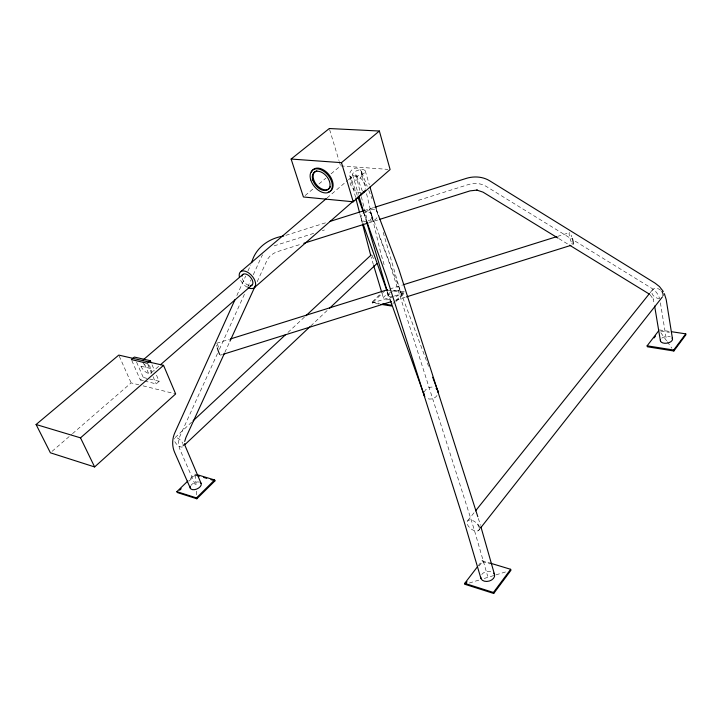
<?xml version="1.0" encoding="UTF-8"?>
<svg xmlns="http://www.w3.org/2000/svg" width="722" height="722" viewBox="0 0 722 722"><rect width="100%" height="100%" fill="white"/><g stroke="black" fill="none" stroke-linecap="round" stroke-linejoin="round"><path stroke-width="0.54" stroke-dasharray="3.61 2.71" d="M355.567 197.341L350.495 177.883C346.443 170.78 357.625 163.551 361.37 171.538M236.843 295.56L245.633 276.111M247.944 270.994L250.724 264.848M217.53 353.419L180.374 435.14A26.371 21.57 -5.6 0 0 180.157 449.968L195.734 485.816M219.389 349.34L244.938 293.159M247.727 287.031L250.976 279.874M253.296 274.766L261.193 257.402A22.039 19.62 -11.4 0 1 262.637 254.776M224.822 352.444L229.515 342.192M257.185 281.724L267.564 259.144L270.75 255.191L275.84 252.168L301.67 243.973M479.074 566.039L482.413 561.689L482.125 560.687L490.581 563.232M478.108 565.913L482.125 560.687M478.587 530.489L479.986 528.721M467.829 520.526L474.868 511.736M650.044 292.834L652.859 289.323M392.867 303.619L395.232 301.273M396.026 300.487L404.717 291.896L393.003 290.145M396.27 301.327L404.167 293.511M189.092 481.051L195.391 474.923L195.012 474.047L188.704 480.175M384.997 290.632L372.317 302.96L372.065 302.13L380.783 293.655M310.731 326.001L327.093 310.559M191.664 422.162L174.914 437.767A5.984 2.789 46.6 0 1 179.038 438.922A5.984 2.789 46.6 0 1 182.837 443.507M287.961 332.454L305.018 316.57M144.58 381.054L156.205 383.887L159.138 381.297L155.158 372.029M151.133 372.895L159.616 365.503M131.828 360.621L140.357 380.025L143.29 377.471L148.579 378.743M52.101 451.331L71.649 434.409M72.498 433.669L131.142 382.895L138.741 384.781M327.093 197.945L347.598 180.446M348.446 179.715L351.867 176.8M305.144 195.536L313.79 188.298M318.971 183.966L325.884 178.172M331.064 173.84L340.567 165.88L387.913 169.381M285.849 235.354L325.514 222.827M364.105 210.653L373.725 207.611M313.718 233.368L275.028 245.57A22.039 19.62 -11.4 0 0 273.512 246.112M322.31 230.652L324.467 229.975M418.444 200.328L468.226 184.615A22.382 19.593 -30.4 0 1 486.267 186.429L571.382 238.838M369.059 222.728L377.633 220.02M216.6 343.302L229.506 339.259M389.763 289.008L402.668 284.964M557.537 236.401L569.369 232.692M393.373 296.363L372.317 302.96L379.79 304.152M394.429 296.029L404.952 292.735L392.181 290.822M220.345 355.17L222.502 354.502M395.638 300.271L405.313 297.238M469.309 583.024L479.977 579.766M484.245 578.457L494.922 575.199M495.987 574.874L507.728 571.283M659.357 329.9L669.258 331.38M387.922 290.181L391.116 290.659M660.621 331.019L669.411 332.337M372.065 302.13L379.537 303.312M140.943 366.225L151.06 368.59M149.635 379.005L159.138 381.297M140.357 380.025L143.525 380.792M143.091 385.855L175.663 393.932M482.413 561.689L489.805 563.918M558.963 238.684L568.584 244.568M575.208 241.193L651.722 288.304A27.111 21.669 -31.2 0 1 659.457 298.15M650.179 294.766L653.455 299.594L653.103 298.764L654.276 303.89M660.82 332.689L666.695 340.928M667.345 341.84L671.911 348.257M142.694 362.155L145.979 367.408M361.848 172.594L367.2 186.321M361.208 171.177L362.002 172.928M119.238 356.127L131.142 382.895M136.584 362.119L143.29 377.471M144.671 364.384L148.579 373.4M147.739 364.303L152.64 375.639M153.082 376.676L156.205 383.887M152.053 364.818L154.716 371M368.798 190.455L372.001 198.73M376 209.073L378.409 215.309M371.731 215.084L428.742 366.722M362.408 191.213L356.605 175.744A20.785 0.56 72.8 0 0 356.208 176.069L361.081 195.599M379.357 236.374L388.382 260.425A23.718 0.731 72.7 0 1 393.625 275.994L469.724 515.246A31.551 0.975 72.3 0 1 475.753 534.975L487.684 576.309M357.246 195.274L350.802 177.585C349.475 174.137 351.235 179.399 353.022 179.435C357.191 182.152 362.426 176.998 361.875 174.3L365.305 188.406M363.301 211.925L365.197 217.123M361.126 218.423L362.643 222.656M387.552 292.518L389.438 297.816M478.361 518.459L480.464 525.309M381.974 293.213L383.572 298.52M329.611 129.59L338.961 160.546M339.286 161.611L340.567 165.88M373.364 264.559L371.171 257.077M352.607 174.832L358.383 194.227M363.834 212.548L365.44 217.936M387.57 292.293L388.535 295.524M387.118 292.762L388.382 297.013M384.086 264.676L380.503 252.05L366.343 192.765M365.26 170.825L369.348 184.868M376.577 209.705L378.147 215.102M383.183 232.385L400.475 291.787M359.791 213.559L362.327 223.288M361.352 196.682L366.776 218.378M660.404 302.825L666.433 339.827M195.391 474.923L196.122 486.854M196.393 491.186L196.853 498.785M573.286 244.415A6.281 1.101 72.9 0 1 572.736 244.568M572.302 244.045A6.281 1.101 72.9 0 1 571.788 243.152M571.237 241.969A6.281 1.101 72.9 0 1 569.116 233.278A6.281 1.101 72.9 0 1 571.761 236.816M216.925 346.452A6.227 0.74 72.5 0 1 216.645 345.179M217.214 343.997A6.227 0.74 72.5 0 1 218.676 347.499M366.433 221.798A5.559 4.991 -21.6 0 1 361.271 215.364A5.559 4.991 -21.6 0 1 369.953 212.629A5.559 4.991 -21.6 0 1 369.168 220.941M436.99 395.557A7.157 5.875 -19.4 0 1 427.343 398.553M424.256 392.082A7.157 5.875 -19.4 0 1 434.689 387.561M659.655 298.43A6.155 4.494 34.4 0 1 651.786 291.363A6.155 4.494 34.4 0 1 660.82 290.334M663.067 295.406A6.155 4.494 34.4 0 1 661.966 297.464M479.48 528.549A7.373 4.034 39.1 0 1 472.044 529.596A7.373 4.034 39.1 0 1 467.369 521.031A7.373 4.034 39.1 0 1 476.421 522.936M389.23 299.395A5.045 2.518 -16.7 0 1 383.517 297.861A5.045 2.518 -16.7 0 1 390.051 294.206M365.837 218.504A6.507 5.839 -22.1 0 1 369.745 209.542A6.507 5.839 -22.1 0 1 377.814 214.732M376.938 217.746A6.507 5.839 -22.1 0 1 368.184 220.508M373.671 258.647A5.144 3.294 47 0 1 372.372 254.306M182.495 446.909A5.984 2.789 46.6 0 1 177.783 445.275A5.984 2.789 46.6 0 1 174.21 440.032M174.137 439.03A5.984 2.789 46.6 0 1 174.372 438.263M361.226 192.837A9.657 6.381 50 0 1 350.197 183.343A9.657 6.381 50 0 1 357.029 176.312A9.657 6.381 50 0 1 365.684 188.252M247.447 287.392A10.523 5.966 49 0 1 240.327 279.748M248.846 285.461A7.003 3.971 49 0 1 241.924 276.824M148.416 364.664A7.536 3.628 48.4 0 1 149.246 373.509A7.536 3.628 48.4 0 1 140.321 364.014M190.825 485.545A5.911 3.366 -24.2 0 1 199.498 482.115M481.745 574.468A7.085 4.955 -14.5 0 1 491.276 571.562M661.776 338.149A6.11 3.366 -8.4 0 1 670.296 336.822M391.929 291.309A6.263 3.123 -16.5 0 1 400.286 291.426A6.263 3.123 -16.5 0 1 395.584 296.607M392.443 297.148A6.263 3.123 -16.5 0 1 390.602 292.049M369.538 209.037L373.337 221.374L369.538 209.037M361.93 174.255L361.614 172.784L361.875 174.3M355.179 176.078A6.633 2.744 -16.9 0 0 365.305 171.556A6.633 2.744 -16.9 0 0 356.334 170.888A6.633 2.744 -16.9 0 0 355.179 176.078"/><path stroke-width="1.08" d="M184.697 441.431L185.906 437.514L224.361 353.473M234.993 299.657L174.832 432.758C172.044 438.958 171.908 446.268 174.688 452.495L190.418 488.388M251.644 262.799C255.417 247.827 268.945 238.242 283.71 236.031M229.984 341.172L255.308 285.822M477.441 566.779L464.733 583.331L465.04 584.333L493.713 593.475L493.424 592.464L510.653 569.297L490.581 563.232M658.681 330.784L647.138 345.811L647.3 346.768L673.861 351L673.707 350.035L685.756 333.844L671.46 331.705M493.713 593.475L510.932 570.308L510.653 569.297M673.861 351L685.9 334.8L685.756 333.844M465.04 584.333L467.044 581.715M654.087 337.932L655.45 336.163M480.635 527.89L662.002 297.428M475.572 510.851L649.34 293.719M176.881 491.655L196.474 497.9L214.605 479.959L214.975 480.843L196.853 498.785L177.269 492.53L176.881 491.655L187.919 480.942M179.634 490.238L181.213 488.704M184.67 444.878L309.909 326.768M329.557 308.24L377.028 263.467M193.027 420.89L285.497 334.755M305.848 315.803L371.09 255.019M94.627 466.944L175.663 393.932L163.542 365.359L118.778 355.098L36.1 424.509L50.396 452.802L94.627 466.944L80.512 437.848L36.1 424.509M80.512 437.848L163.542 365.359M254.559 287.473L354.195 200.355M356.731 198.144L364.33 191.501M353.257 201.781L390.115 169.544L379.357 131.025L329.286 128.525L291.128 159.048L303.421 196.98L353.257 201.781L341.479 162.658L379.357 131.025M250.164 285.668A7.003 3.971 49 0 0 252.853 283.403L252.899 282.762A7.003 3.971 49 0 0 249.135 275.903A7.003 3.971 49 0 0 243.016 274.324L242.628 274.667A7.003 3.971 49 0 0 241.96 276.183M160.465 364.763L252.168 284.91M150.284 360.693L147.288 363.265L131.377 359.601L134.364 357.065L150.284 360.693L151.169 362.751M142.902 360.134L243.016 274.324M240.823 271.58L326.236 198.667M329.801 221.474L363.031 210.986M374.79 207.277L466.394 178.352C473.993 176.015 482.684 176.538 489.552 180.726L655.044 283.114L659.457 286.571L663.292 291.48M303.809 243.296L367.985 223.062M379.781 219.344L470.067 190.87L477.242 190.085L476.746 190.057L482.982 192.124L558.007 238.089M230.589 338.916L387.615 289.684M403.742 284.63L556.463 236.744M223.576 354.168L391.333 301.615M406.387 296.904L570.922 245.372M291.128 159.048L341.479 162.658M382.741 303.827L391.288 305.18L391.532 306.02L380.855 304.323M647.138 345.811L673.707 350.035M197.079 474.67L214.605 479.959M196.42 475.229L199.516 476.168M203.64 477.413L206.727 478.352M210.851 479.598L214.975 480.843M464.733 583.331L493.424 592.464M569.541 245.164L649.322 294.089M196.474 497.9L196.853 498.785M664.375 293.692L666.198 299.576L672.489 338.889M201.041 483.244L184.949 445.411M378.409 215.309L398.797 269.098L477.802 516.69M432.695 377.254L437.839 390.945M358.004 197.35L362.922 210.878M365.964 219.235L386.378 276.472L463.912 520.959L480.915 578.385M363.013 223.721L386.802 290.406M389.817 298.872L424.175 395.196M373.689 265.624L381.658 292.148M480.942 526.925L494.444 574.243M359.024 196.384L363.518 211.474M366.722 222.25L387.245 291.219M369.98 187.025L376.261 208.622M370.801 255.732L362.615 224.371M355.847 198.424L359.511 212.476M654.637 306.056L660.404 340.766M184.706 443.488L184.796 444.454M572.284 238.368A6.281 1.101 72.9 0 1 573.358 243.738M219.75 354.502A6.227 0.74 72.5 0 1 217.304 347.914M436.115 388.4A7.157 5.875 -19.4 0 1 438.028 392.479M424.834 396.577A7.157 5.875 -19.4 0 1 423.976 393.661M330.432 186.691A11.029 7.094 50.9 0 1 317.707 186.041A11.029 7.094 50.9 0 1 315.171 171.556M315.974 171.078A11.029 7.094 50.9 0 1 316.877 170.744M311.408 172.242A13.79 8.872 50.9 0 1 328.6 174.237A13.79 8.872 50.9 0 1 328.284 192.07M661.884 291.498A6.155 4.494 34.4 0 1 663.067 295.406M477.711 524.316A7.373 4.034 39.1 0 1 479.3 527.222M183.217 444.662A5.984 2.789 46.6 0 1 183.28 445.654M239.487 277.474A10.523 5.966 49 0 1 245.57 271.319A10.523 5.966 49 0 1 255.525 282.825A10.523 5.966 49 0 1 248.521 287.907M365.26 190.066A9.657 6.381 50 0 1 363.689 192.034M200.427 482.567A5.911 3.366 -24.2 0 1 196.673 489.083A5.911 3.366 -24.2 0 1 190.319 486.565M493.776 573.106A7.085 4.955 -14.5 0 1 489.354 581.02A7.085 4.955 -14.5 0 1 480.726 577.095M672.128 338.067A6.11 3.366 -8.4 0 1 667.02 343.167A6.11 3.366 -8.4 0 1 660.468 339.872M310.74 179.877A13.799 8.872 50.8 0 0 329.638 191.79A13.799 8.872 50.8 0 0 323.257 170.943A13.799 8.872 50.8 0 0 310.74 179.877M312.825 180.121A11.038 7.094 50.8 0 0 327.941 189.615A11.038 7.094 50.8 0 0 322.815 172.946A11.038 7.094 50.8 0 0 312.825 180.121"/></g></svg>
